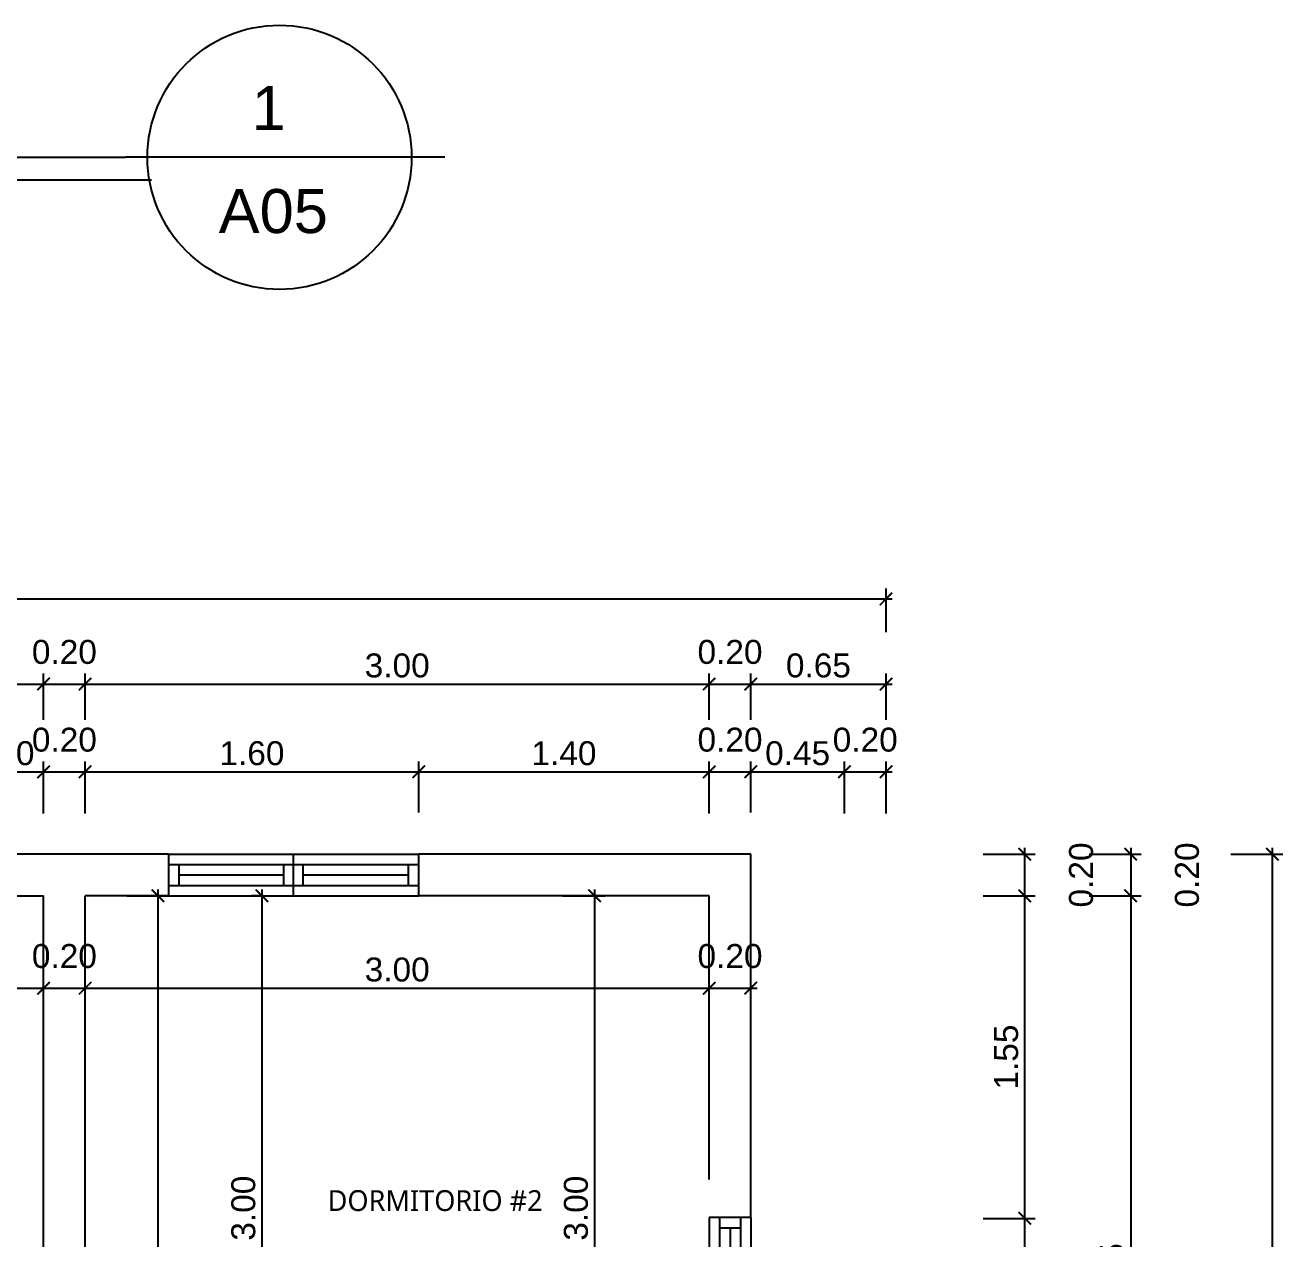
# Model space of a CAD drawing. Header units: feet. Extents: x -417 to 46, y -646 to -218.
# Drawn here: x -92.6 to -86.56, y -300.91 to -295.07 of the extents above; entities that cross this region are included whole.
import ezdxf
from ezdxf.enums import TextEntityAlignment as Align

# ---------------------------------------------------------------- set-up
doc = ezdxf.new("R2010")
doc.units = ezdxf.units.FT
doc.header["$MEASUREMENT"] = 0
for name, color, linetype, lineweight in [('A-WALL', 4, 'Continuous', 25), ('DIM-COTAS', 1, 'Continuous', 5), ('TXT', 2, 'Continuous', 9)]:
    doc.layers.add(name, color=color, linetype=linetype, lineweight=lineweight)
for name, color, linetype in [('DIM', 10, 'Continuous'), ('PERT-VENT', 2, 'Continuous'), ('TEXXT', 8, 'Continuous')]:
    doc.layers.add(name, color=color, linetype=linetype)
doc.styles.add('ads', font='trebuc.ttf', dxfattribs={"height": 0.14})
doc.styles.add('DAMIAN', font='arial.ttf', dxfattribs={"height": 0.12})
doc.styles.get("Standard").update_dxf_attribs({"font": 'arial.ttf', "height": 0.115})
doc.dimstyles.new('KEILY', dxfattribs={"dimtxt": 0.115, "dimasz": 0.06, "dimexe": 0.05, "dimexo": 0.2, "dimgap": 0.03, "dimtad": 1, "dimzin": 1, "dimdsep": 46, "dimtxsty": 'Standard', "dimblk": 'ARCHTICK', "dimcen": 2.5, "dimdle": 0.03, "dimclrd": 256, "dimclre": 256, "dimclrt": 7, "dimadec": 0, "dimazin": 0, "dimtfac": 1, "dimtmove": 2, "dimatfit": 3, "dimfxl": 0.2, "dimfxlon": 1, "dimtolj": 1, "dimtzin": 1, "dimarcsym": 0})

# ---------------------------------------------------------------- blocks, each defined once
blk = doc.blocks.new('A$C72735B25')
at = {"layer": 'PERT-VENT', "extrusion": (-1.27878e-17, -1.31713e-15, -1)}
for p, q in [((0, 0), (0, 1.2032)), ((0.05, 0), (0.05, 1.2032)), ((0.1, 0.6483), (0.1, 1.1494)), ((0.15, 0), (0.15, 1.2032)), ((0.2, 0), (0.2, 1.2032)), ((0.15, 0.6483), (0.05, 0.6483)), ((0.2, 0.6016), (0, 0.6016)), ((0.15, 0.5549), (0.05, 0.5549)), ((0.1, 0.0499), (0.1, 0.5549)), ((0.05, 0.0499), (0.15, 0.0499))]:
    blk.add_line(p, q, dxfattribs=at)
at = {"layer": 'PERT-VENT', "extrusion": (-1.27878e-17, 1.31713e-15, -1)}
blk.add_line((0.05, 1.1533), (0.15, 1.1533), dxfattribs=at)
blk = doc.blocks.new('_ArchTick')
at = {"layer": 'DIM-COTAS', "color": 0, "const_width": 0.15}
blk.add_lwpolyline([(-0.5, -0.5), (0.5, 0.5)], dxfattribs=at)
blk = doc.blocks.new('*D666')
at = {"layer": 'Defpoints', "color": 0, "transparency": 16777216}
for p in [(-92.5143, -298.6612), (-92.9143, -299.057), (-92.5143, -299.257)]:
    blk.add_point(p, dxfattribs=at)
at = {"layer": 'DIM', "lineweight": -2, "transparency": 16777216}
for p, q in [((-92.9143, -298.857), (-92.9143, -298.6112)), ((-92.5143, -298.8612), (-92.5143, -298.6112)), ((-92.9443, -298.6612), (-92.4843, -298.6612))]:
    blk.add_line(p, q, dxfattribs=at)
at = {"layer": 'DIM', "lineweight": -2, "transparency": 16777216, "xscale": 0.06, "yscale": 0.06, "zscale": 0.06, "rotation": 180}
blk.add_blockref('_ArchTick', (-92.9143, -298.6612), dxfattribs=at)
at = {"layer": 'DIM', "lineweight": -2, "transparency": 16777216, "xscale": 0.06, "yscale": 0.06, "zscale": 0.06}
blk.add_blockref('_ArchTick', (-92.5143, -298.6612), dxfattribs=at)
at = {"layer": 'DIM', "color": 7, "transparency": 16777216, "insert": (-92.7143, -298.5725), "char_height": 0.115, "attachment_point": 5}
blk.add_mtext('\\A1;0.40', dxfattribs=at)
blk = doc.blocks.new('*D667')
at = {"layer": 'Defpoints', "color": 0, "transparency": 16777216}
for p in [(-92.3143, -298.6612), (-92.5143, -299.257), (-92.3143, -299.257)]:
    blk.add_point(p, dxfattribs=at)
at = {"layer": 'DIM', "lineweight": -2, "transparency": 16777216}
for p, q in [((-92.5143, -298.8612), (-92.5143, -298.6112)), ((-92.3143, -298.8612), (-92.3143, -298.6112)), ((-92.5443, -298.6612), (-92.2843, -298.6612))]:
    blk.add_line(p, q, dxfattribs=at)
at = {"layer": 'DIM', "lineweight": -2, "transparency": 16777216, "xscale": 0.06, "yscale": 0.06, "zscale": 0.06, "rotation": 180}
blk.add_blockref('_ArchTick', (-92.5143, -298.6612), dxfattribs=at)
at = {"layer": 'DIM', "lineweight": -2, "transparency": 16777216, "xscale": 0.06, "yscale": 0.06, "zscale": 0.06}
blk.add_blockref('_ArchTick', (-92.3143, -298.6612), dxfattribs=at)
at = {"layer": 'DIM', "color": 7, "transparency": 16777216, "insert": (-92.4143, -298.5075), "char_height": 0.115, "attachment_point": 5}
blk.add_mtext('\\A1;0.20', dxfattribs=at)
blk = doc.blocks.new('*D668')
at = {"layer": 'Defpoints', "color": 0, "transparency": 16777216}
for p in [(-90.7111, -298.6612), (-90.7111, -299.057), (-92.3143, -299.257)]:
    blk.add_point(p, dxfattribs=at)
at = {"layer": 'DIM', "lineweight": -2, "transparency": 16777216}
for p, q in [((-92.3143, -298.8612), (-92.3143, -298.6112)), ((-90.7111, -298.857), (-90.7111, -298.6112)), ((-92.3443, -298.6612), (-90.6811, -298.6612))]:
    blk.add_line(p, q, dxfattribs=at)
at = {"layer": 'DIM', "lineweight": -2, "transparency": 16777216, "xscale": 0.06, "yscale": 0.06, "zscale": 0.06, "rotation": 180}
blk.add_blockref('_ArchTick', (-92.3143, -298.6612), dxfattribs=at)
at = {"layer": 'DIM', "lineweight": -2, "transparency": 16777216, "xscale": 0.06, "yscale": 0.06, "zscale": 0.06}
blk.add_blockref('_ArchTick', (-90.7111, -298.6612), dxfattribs=at)
at = {"layer": 'DIM', "color": 7, "transparency": 16777216, "insert": (-91.5127, -298.5725), "char_height": 0.115, "attachment_point": 5}
blk.add_mtext('\\A1;1.60', dxfattribs=at)
blk = doc.blocks.new('*D669')
at = {"layer": 'Defpoints', "color": 0, "transparency": 16777216}
for p in [(-89.3143, -298.6612), (-90.7111, -299.057), (-89.3143, -299.257)]:
    blk.add_point(p, dxfattribs=at)
at = {"layer": 'DIM', "lineweight": -2, "transparency": 16777216}
for p, q in [((-90.7111, -298.857), (-90.7111, -298.6112)), ((-89.3143, -298.8612), (-89.3143, -298.6112)), ((-90.7411, -298.6612), (-89.2843, -298.6612))]:
    blk.add_line(p, q, dxfattribs=at)
at = {"layer": 'DIM', "lineweight": -2, "transparency": 16777216, "xscale": 0.06, "yscale": 0.06, "zscale": 0.06, "rotation": 180}
blk.add_blockref('_ArchTick', (-90.7111, -298.6612), dxfattribs=at)
at = {"layer": 'DIM', "lineweight": -2, "transparency": 16777216, "xscale": 0.06, "yscale": 0.06, "zscale": 0.06}
blk.add_blockref('_ArchTick', (-89.3143, -298.6612), dxfattribs=at)
at = {"layer": 'DIM', "color": 7, "transparency": 16777216, "insert": (-90.0127, -298.5725), "char_height": 0.115, "attachment_point": 5}
blk.add_mtext('\\A1;1.40', dxfattribs=at)
blk = doc.blocks.new('*D670')
at = {"layer": 'Defpoints', "color": 0, "transparency": 16777216}
for p in [(-89.1143, -298.6612), (-89.1143, -299.057), (-89.3143, -299.257)]:
    blk.add_point(p, dxfattribs=at)
at = {"layer": 'DIM', "lineweight": -2, "transparency": 16777216}
for p, q in [((-89.3143, -298.8612), (-89.3143, -298.6112)), ((-89.1143, -298.857), (-89.1143, -298.6112)), ((-89.3443, -298.6612), (-89.0843, -298.6612))]:
    blk.add_line(p, q, dxfattribs=at)
at = {"layer": 'DIM', "lineweight": -2, "transparency": 16777216, "xscale": 0.06, "yscale": 0.06, "zscale": 0.06, "rotation": 180}
blk.add_blockref('_ArchTick', (-89.3143, -298.6612), dxfattribs=at)
at = {"layer": 'DIM', "lineweight": -2, "transparency": 16777216, "xscale": 0.06, "yscale": 0.06, "zscale": 0.06}
blk.add_blockref('_ArchTick', (-89.1143, -298.6612), dxfattribs=at)
at = {"layer": 'DIM', "color": 7, "transparency": 16777216, "insert": (-89.2143, -298.5075), "char_height": 0.115, "attachment_point": 5}
blk.add_mtext('\\A1;0.20', dxfattribs=at)
blk = doc.blocks.new('*D671')
at = {"layer": 'Defpoints', "color": 0, "transparency": 16777216}
for p in [(-88.6643, -298.6612), (-89.1143, -299.057), (-88.6643, -303.1094)]:
    blk.add_point(p, dxfattribs=at)
at = {"layer": 'DIM', "lineweight": -2, "transparency": 16777216}
for p, q in [((-89.1143, -298.857), (-89.1143, -298.6112)), ((-88.6643, -298.8612), (-88.6643, -298.6112)), ((-89.1443, -298.6612), (-88.6343, -298.6612))]:
    blk.add_line(p, q, dxfattribs=at)
at = {"layer": 'DIM', "lineweight": -2, "transparency": 16777216, "xscale": 0.06, "yscale": 0.06, "zscale": 0.06, "rotation": 180}
blk.add_blockref('_ArchTick', (-89.1143, -298.6612), dxfattribs=at)
at = {"layer": 'DIM', "lineweight": -2, "transparency": 16777216, "xscale": 0.06, "yscale": 0.06, "zscale": 0.06}
blk.add_blockref('_ArchTick', (-88.6643, -298.6612), dxfattribs=at)
at = {"layer": 'DIM', "color": 7, "transparency": 16777216, "insert": (-88.8893, -298.5725), "char_height": 0.115, "attachment_point": 5}
blk.add_mtext('\\A1;0.45', dxfattribs=at)
blk = doc.blocks.new('*D672')
at = {"layer": 'Defpoints', "color": 0, "transparency": 16777216}
for p in [(-88.4643, -298.6612), (-88.4643, -302.9094), (-88.6643, -303.1094)]:
    blk.add_point(p, dxfattribs=at)
at = {"layer": 'DIM', "lineweight": -2, "transparency": 16777216}
for p, q in [((-88.6643, -298.8612), (-88.6643, -298.6112)), ((-88.4643, -298.8612), (-88.4643, -298.6112)), ((-88.6943, -298.6612), (-88.4343, -298.6612))]:
    blk.add_line(p, q, dxfattribs=at)
at = {"layer": 'DIM', "lineweight": -2, "transparency": 16777216, "xscale": 0.06, "yscale": 0.06, "zscale": 0.06, "rotation": 180}
blk.add_blockref('_ArchTick', (-88.6643, -298.6612), dxfattribs=at)
at = {"layer": 'DIM', "lineweight": -2, "transparency": 16777216, "xscale": 0.06, "yscale": 0.06, "zscale": 0.06}
blk.add_blockref('_ArchTick', (-88.4643, -298.6612), dxfattribs=at)
at = {"layer": 'DIM', "color": 7, "transparency": 16777216, "insert": (-88.5643, -298.5075), "char_height": 0.115, "attachment_point": 5}
blk.add_mtext('\\A1;0.20', dxfattribs=at)
blk = doc.blocks.new('*D540')
at = {"layer": 'Defpoints', "color": 0, "transparency": 16777216}
for p in [(-92.5143, -298.2395), (-95.5143, -298.6112), (-92.5143, -298.6112)]:
    blk.add_point(p, dxfattribs=at)
at = {"layer": 'DIM', "lineweight": -2, "transparency": 16777216}
for p, q in [((-95.5143, -298.4112), (-95.5143, -298.1895)), ((-92.5143, -298.4112), (-92.5143, -298.1895)), ((-95.5443, -298.2395), (-92.4843, -298.2395))]:
    blk.add_line(p, q, dxfattribs=at)
at = {"layer": 'DIM', "lineweight": -2, "transparency": 16777216, "xscale": 0.06, "yscale": 0.06, "zscale": 0.06, "rotation": 180}
blk.add_blockref('_ArchTick', (-95.5143, -298.2395), dxfattribs=at)
at = {"layer": 'DIM', "lineweight": -2, "transparency": 16777216, "xscale": 0.06, "yscale": 0.06, "zscale": 0.06}
blk.add_blockref('_ArchTick', (-92.5143, -298.2395), dxfattribs=at)
at = {"layer": 'DIM', "color": 7, "transparency": 16777216, "insert": (-94.0143, -298.1508), "char_height": 0.115, "attachment_point": 5}
blk.add_mtext('\\A1;3.00', dxfattribs=at)
blk = doc.blocks.new('*D541')
at = {"layer": 'Defpoints', "color": 0, "transparency": 16777216}
for p in [(-92.3143, -298.2395), (-92.5143, -298.6112), (-92.3143, -298.6112)]:
    blk.add_point(p, dxfattribs=at)
at = {"layer": 'DIM', "lineweight": -2, "transparency": 16777216}
for p, q in [((-92.5143, -298.4112), (-92.5143, -298.1895)), ((-92.3143, -298.4112), (-92.3143, -298.1895)), ((-92.5443, -298.2395), (-92.2843, -298.2395))]:
    blk.add_line(p, q, dxfattribs=at)
at = {"layer": 'DIM', "lineweight": -2, "transparency": 16777216, "xscale": 0.06, "yscale": 0.06, "zscale": 0.06, "rotation": 180}
blk.add_blockref('_ArchTick', (-92.5143, -298.2395), dxfattribs=at)
at = {"layer": 'DIM', "lineweight": -2, "transparency": 16777216, "xscale": 0.06, "yscale": 0.06, "zscale": 0.06}
blk.add_blockref('_ArchTick', (-92.3143, -298.2395), dxfattribs=at)
at = {"layer": 'DIM', "color": 7, "transparency": 16777216, "insert": (-92.4143, -298.0858), "char_height": 0.115, "attachment_point": 5}
blk.add_mtext('\\A1;0.20', dxfattribs=at)
blk = doc.blocks.new('*D542')
at = {"layer": 'Defpoints', "color": 0, "transparency": 16777216}
for p in [(-89.3143, -298.2395), (-92.3143, -298.6112), (-89.3143, -298.6112)]:
    blk.add_point(p, dxfattribs=at)
at = {"layer": 'DIM', "lineweight": -2, "transparency": 16777216}
for p, q in [((-92.3143, -298.4112), (-92.3143, -298.1895)), ((-89.3143, -298.4112), (-89.3143, -298.1895)), ((-92.3443, -298.2395), (-89.2843, -298.2395))]:
    blk.add_line(p, q, dxfattribs=at)
at = {"layer": 'DIM', "lineweight": -2, "transparency": 16777216, "xscale": 0.06, "yscale": 0.06, "zscale": 0.06, "rotation": 180}
blk.add_blockref('_ArchTick', (-92.3143, -298.2395), dxfattribs=at)
at = {"layer": 'DIM', "lineweight": -2, "transparency": 16777216, "xscale": 0.06, "yscale": 0.06, "zscale": 0.06}
blk.add_blockref('_ArchTick', (-89.3143, -298.2395), dxfattribs=at)
at = {"layer": 'DIM', "color": 7, "transparency": 16777216, "insert": (-90.8143, -298.1508), "char_height": 0.115, "attachment_point": 5}
blk.add_mtext('\\A1;3.00', dxfattribs=at)
blk = doc.blocks.new('*D543')
at = {"layer": 'Defpoints', "color": 0, "transparency": 16777216}
for p in [(-89.1143, -298.2395), (-89.3143, -298.6112), (-89.1143, -298.6112)]:
    blk.add_point(p, dxfattribs=at)
at = {"layer": 'DIM', "lineweight": -2, "transparency": 16777216}
for p, q in [((-89.3143, -298.4112), (-89.3143, -298.1895)), ((-89.1143, -298.4112), (-89.1143, -298.1895)), ((-89.3443, -298.2395), (-89.0843, -298.2395))]:
    blk.add_line(p, q, dxfattribs=at)
at = {"layer": 'DIM', "lineweight": -2, "transparency": 16777216, "xscale": 0.06, "yscale": 0.06, "zscale": 0.06, "rotation": 180}
blk.add_blockref('_ArchTick', (-89.3143, -298.2395), dxfattribs=at)
at = {"layer": 'DIM', "lineweight": -2, "transparency": 16777216, "xscale": 0.06, "yscale": 0.06, "zscale": 0.06}
blk.add_blockref('_ArchTick', (-89.1143, -298.2395), dxfattribs=at)
at = {"layer": 'DIM', "color": 7, "transparency": 16777216, "insert": (-89.2143, -298.0858), "char_height": 0.115, "attachment_point": 5}
blk.add_mtext('\\A1;0.20', dxfattribs=at)
blk = doc.blocks.new('*D544')
at = {"layer": 'Defpoints', "color": 0, "transparency": 16777216}
for p in [(-88.4643, -298.2395), (-89.1143, -298.6112), (-88.4643, -298.6112)]:
    blk.add_point(p, dxfattribs=at)
at = {"layer": 'DIM', "lineweight": -2, "transparency": 16777216}
for p, q in [((-89.1143, -298.4112), (-89.1143, -298.1895)), ((-88.4643, -298.4112), (-88.4643, -298.1895)), ((-89.1443, -298.2395), (-88.4343, -298.2395))]:
    blk.add_line(p, q, dxfattribs=at)
at = {"layer": 'DIM', "lineweight": -2, "transparency": 16777216, "xscale": 0.06, "yscale": 0.06, "zscale": 0.06, "rotation": 180}
blk.add_blockref('_ArchTick', (-89.1143, -298.2395), dxfattribs=at)
at = {"layer": 'DIM', "lineweight": -2, "transparency": 16777216, "xscale": 0.06, "yscale": 0.06, "zscale": 0.06}
blk.add_blockref('_ArchTick', (-88.4643, -298.2395), dxfattribs=at)
at = {"layer": 'DIM', "color": 7, "transparency": 16777216, "insert": (-88.7893, -298.1508), "char_height": 0.115, "attachment_point": 5}
blk.add_mtext('\\A1;0.65', dxfattribs=at)
blk = doc.blocks.new('*D545')
at = {"layer": 'Defpoints', "color": 0, "transparency": 16777216}
for p in [(-88.4643, -297.8306), (-105.5643, -298.1895), (-88.4643, -298.1895)]:
    blk.add_point(p, dxfattribs=at)
at = {"layer": 'DIM', "lineweight": -2, "transparency": 16777216}
for p, q in [((-105.5943, -297.8306), (-88.4343, -297.8306)), ((-105.5643, -297.9895), (-105.5643, -297.7806)), ((-88.4643, -297.9895), (-88.4643, -297.7806))]:
    blk.add_line(p, q, dxfattribs=at)
at = {"layer": 'DIM', "lineweight": -2, "transparency": 16777216, "xscale": 0.06, "yscale": 0.06, "zscale": 0.06, "rotation": 180}
blk.add_blockref('_ArchTick', (-105.5643, -297.8306), dxfattribs=at)
at = {"layer": 'DIM', "lineweight": -2, "transparency": 16777216, "xscale": 0.06, "yscale": 0.06, "zscale": 0.06}
blk.add_blockref('_ArchTick', (-88.4643, -297.8306), dxfattribs=at)
at = {"layer": 'DIM', "color": 7, "transparency": 16777216, "insert": (-97.0143, -297.7419), "char_height": 0.115, "attachment_point": 5}
blk.add_mtext('\\A1;17.10', dxfattribs=at)
blk = doc.blocks.new('*D475')
at = {"layer": 'Defpoints', "color": 0, "transparency": 16777216}
for p in [(-89.4905, -300.8073), (-87.7974, -300.8073), (-89.4905, -302.007)]:
    blk.add_point(p, dxfattribs=at)
at = {"layer": 'DIM', "lineweight": -2, "transparency": 16777216}
for p, q in [((-87.7974, -302.037), (-87.7974, -300.7773)), ((-87.9974, -300.8073), (-87.7474, -300.8073)), ((-87.9974, -302.007), (-87.7474, -302.007))]:
    blk.add_line(p, q, dxfattribs=at)
at = {"layer": 'DIM', "lineweight": -2, "transparency": 16777216, "xscale": 0.06, "yscale": 0.06, "zscale": 0.06}
for p, rotation in [((-87.7974, -300.8073), 90), ((-87.7974, -302.007), 270)]:
    blk.add_blockref('_ArchTick', p, dxfattribs=dict(at, rotation=rotation))
at = {"layer": 'DIM', "color": 7, "transparency": 16777216, "insert": (-87.8862, -301.4072), "char_height": 0.115, "attachment_point": 5, "rotation": 90}
blk.add_mtext('\\A1;1.20', dxfattribs=at)
blk = doc.blocks.new('*D476')
at = {"layer": 'Defpoints', "color": 0, "transparency": 16777216}
for p in [(-89.6905, -299.257), (-87.7974, -299.257), (-89.4905, -300.8073)]:
    blk.add_point(p, dxfattribs=at)
at = {"layer": 'DIM', "lineweight": -2, "transparency": 16777216}
for p, q in [((-87.7974, -300.8373), (-87.7974, -299.227)), ((-87.9974, -299.257), (-87.7474, -299.257)), ((-87.9974, -300.8073), (-87.7474, -300.8073))]:
    blk.add_line(p, q, dxfattribs=at)
at = {"layer": 'DIM', "lineweight": -2, "transparency": 16777216, "xscale": 0.06, "yscale": 0.06, "zscale": 0.06}
for p, rotation in [((-87.7974, -299.257), 90), ((-87.7974, -300.8073), 270)]:
    blk.add_blockref('_ArchTick', p, dxfattribs=dict(at, rotation=rotation))
at = {"layer": 'DIM', "color": 7, "transparency": 16777216, "insert": (-87.8862, -300.0322), "char_height": 0.115, "attachment_point": 5, "rotation": 90}
blk.add_mtext('\\A1;1.55', dxfattribs=at)
blk = doc.blocks.new('*D477')
at = {"layer": 'Defpoints', "color": 0, "transparency": 16777216}
for p in [(-89.4905, -299.057), (-87.7974, -299.057), (-89.6905, -299.257)]:
    blk.add_point(p, dxfattribs=at)
at = {"layer": 'DIM', "lineweight": -2, "transparency": 16777216}
for p, q in [((-87.7974, -299.287), (-87.7974, -299.027)), ((-87.9974, -299.057), (-87.7474, -299.057)), ((-87.9974, -299.257), (-87.7474, -299.257))]:
    blk.add_line(p, q, dxfattribs=at)
at = {"layer": 'DIM', "lineweight": -2, "transparency": 16777216, "xscale": 0.06, "yscale": 0.06, "zscale": 0.06}
for p, rotation in [((-87.7974, -299.057), 90), ((-87.7974, -299.257), 270)]:
    blk.add_blockref('_ArchTick', p, dxfattribs=dict(at, rotation=rotation))
at = {"layer": 'DIM', "color": 7, "transparency": 16777216, "insert": (-87.5263, -299.157), "char_height": 0.115, "attachment_point": 5, "rotation": 90}
blk.add_mtext('\\A1;0.20', dxfattribs=at)
blk = doc.blocks.new('*D489')
at = {"layer": 'Defpoints', "color": 0, "transparency": 16777216}
for p in [(-87.7474, -299.057), (-87.7474, -299.257), (-87.2882, -299.257)]:
    blk.add_point(p, dxfattribs=at)
at = {"layer": 'DIM', "lineweight": -2, "transparency": 16777216}
for p, q in [((-87.2882, -299.027), (-87.2882, -299.287)), ((-87.4882, -299.057), (-87.2382, -299.057)), ((-87.4882, -299.257), (-87.2382, -299.257))]:
    blk.add_line(p, q, dxfattribs=at)
at = {"layer": 'DIM', "lineweight": -2, "transparency": 16777216, "xscale": 0.06, "yscale": 0.06, "zscale": 0.06}
for p, rotation in [((-87.2882, -299.057), 90), ((-87.2882, -299.257), 270)]:
    blk.add_blockref('_ArchTick', p, dxfattribs=dict(at, rotation=rotation))
at = {"layer": 'DIM', "color": 7, "transparency": 16777216, "insert": (-87.017, -299.157), "char_height": 0.115, "attachment_point": 5, "rotation": 90}
blk.add_mtext('\\A1;0.20', dxfattribs=at)
blk = doc.blocks.new('*D490')
at = {"layer": 'Defpoints', "color": 0, "transparency": 16777216}
for p in [(-87.7474, -299.257), (-87.7474, -302.9094), (-87.2882, -302.9094)]:
    blk.add_point(p, dxfattribs=at)
at = {"layer": 'DIM', "lineweight": -2, "transparency": 16777216}
for p, q in [((-87.2882, -299.227), (-87.2882, -302.9394)), ((-87.4882, -299.257), (-87.2382, -299.257)), ((-87.4882, -302.9094), (-87.2382, -302.9094))]:
    blk.add_line(p, q, dxfattribs=at)
at = {"layer": 'DIM', "lineweight": -2, "transparency": 16777216, "xscale": 0.06, "yscale": 0.06, "zscale": 0.06}
for p, rotation in [((-87.2882, -299.257), 90), ((-87.2882, -302.9094), 270)]:
    blk.add_blockref('_ArchTick', p, dxfattribs=dict(at, rotation=rotation))
at = {"layer": 'DIM', "color": 7, "transparency": 16777216, "insert": (-87.3769, -301.0832), "char_height": 0.115, "attachment_point": 5, "rotation": 90}
blk.add_mtext('\\A1;3.65', dxfattribs=at)
blk = doc.blocks.new('*D497')
at = {"layer": 'Defpoints', "color": 0, "transparency": 16777216}
for p in [(-87.1356, -299.057), (-86.6066, -299.057), (-87.1356, -311.5036)]:
    blk.add_point(p, dxfattribs=at)
at = {"layer": 'DIM', "lineweight": -2, "transparency": 16777216}
for p, q in [((-86.6066, -311.5336), (-86.6066, -299.027)), ((-86.8066, -299.057), (-86.5566, -299.057)), ((-86.8066, -311.5036), (-86.5566, -311.5036))]:
    blk.add_line(p, q, dxfattribs=at)
at = {"layer": 'DIM', "lineweight": -2, "transparency": 16777216, "xscale": 0.06, "yscale": 0.06, "zscale": 0.06}
for p, rotation in [((-86.6066, -299.057), 90), ((-86.6066, -311.5036), 270)]:
    blk.add_blockref('_ArchTick', p, dxfattribs=dict(at, rotation=rotation))
at = {"layer": 'DIM', "color": 7, "transparency": 16777216, "insert": (-86.6954, -305.2803), "char_height": 0.115, "attachment_point": 5, "rotation": 90}
blk.add_mtext('\\A1;12.45', dxfattribs=at)
blk = doc.blocks.new('*D634')
at = {"layer": 'Defpoints', "color": 0, "transparency": 16777216}
for p in [(-92.5143, -299.7009), (-92.5143, -300.3749), (-95.5143, -300.4308)]:
    blk.add_point(p, dxfattribs=at)
at = {"layer": 'DIM', "lineweight": -2, "transparency": 16777216}
for p, q in [((-95.5143, -299.9009), (-95.5143, -299.6509)), ((-92.5143, -299.9009), (-92.5143, -299.6509)), ((-95.5443, -299.7009), (-92.4843, -299.7009))]:
    blk.add_line(p, q, dxfattribs=at)
at = {"layer": 'DIM', "lineweight": -2, "transparency": 16777216, "xscale": 0.06, "yscale": 0.06, "zscale": 0.06, "rotation": 180}
blk.add_blockref('_ArchTick', (-95.5143, -299.7009), dxfattribs=at)
at = {"layer": 'DIM', "lineweight": -2, "transparency": 16777216, "xscale": 0.06, "yscale": 0.06, "zscale": 0.06}
blk.add_blockref('_ArchTick', (-92.5143, -299.7009), dxfattribs=at)
at = {"layer": 'DIM', "color": 7, "transparency": 16777216, "insert": (-94.0143, -299.6121), "char_height": 0.115, "attachment_point": 5}
blk.add_mtext('\\A1;3.00', dxfattribs=at)
blk = doc.blocks.new('*D635')
at = {"layer": 'Defpoints', "color": 0, "transparency": 16777216}
for p in [(-92.3143, -299.7009), (-92.5143, -300.3749), (-92.3143, -300.3749)]:
    blk.add_point(p, dxfattribs=at)
at = {"layer": 'DIM', "lineweight": -2, "transparency": 16777216}
for p, q in [((-92.5143, -299.9009), (-92.5143, -299.6509)), ((-92.3143, -299.9009), (-92.3143, -299.6509)), ((-92.5443, -299.7009), (-92.2843, -299.7009))]:
    blk.add_line(p, q, dxfattribs=at)
at = {"layer": 'DIM', "lineweight": -2, "transparency": 16777216, "xscale": 0.06, "yscale": 0.06, "zscale": 0.06, "rotation": 180}
blk.add_blockref('_ArchTick', (-92.5143, -299.7009), dxfattribs=at)
at = {"layer": 'DIM', "lineweight": -2, "transparency": 16777216, "xscale": 0.06, "yscale": 0.06, "zscale": 0.06}
blk.add_blockref('_ArchTick', (-92.3143, -299.7009), dxfattribs=at)
at = {"layer": 'DIM', "color": 7, "transparency": 16777216, "insert": (-92.4143, -299.5472), "char_height": 0.115, "attachment_point": 5}
blk.add_mtext('\\A1;0.20', dxfattribs=at)
blk = doc.blocks.new('*D636')
at = {"layer": 'Defpoints', "color": 0, "transparency": 16777216}
for p in [(-89.3143, -299.7009), (-89.3143, -299.8794), (-92.3143, -300.3749)]:
    blk.add_point(p, dxfattribs=at)
at = {"layer": 'DIM', "lineweight": -2, "transparency": 16777216}
for p, q in [((-92.3143, -299.9009), (-92.3143, -299.6509)), ((-89.3143, -299.7009), (-89.3143, -299.6509)), ((-92.3443, -299.7009), (-89.2843, -299.7009))]:
    blk.add_line(p, q, dxfattribs=at)
at = {"layer": 'DIM', "lineweight": -2, "transparency": 16777216, "xscale": 0.06, "yscale": 0.06, "zscale": 0.06, "rotation": 180}
blk.add_blockref('_ArchTick', (-92.3143, -299.7009), dxfattribs=at)
at = {"layer": 'DIM', "lineweight": -2, "transparency": 16777216, "xscale": 0.06, "yscale": 0.06, "zscale": 0.06}
blk.add_blockref('_ArchTick', (-89.3143, -299.7009), dxfattribs=at)
at = {"layer": 'DIM', "color": 7, "transparency": 16777216, "insert": (-90.8143, -299.6121), "char_height": 0.115, "attachment_point": 5}
blk.add_mtext('\\A1;3.00', dxfattribs=at)
blk = doc.blocks.new('*D637')
at = {"layer": 'Defpoints', "color": 0, "transparency": 16777216}
for p in [(-89.1143, -299.7009), (-89.3143, -299.8794), (-89.1143, -299.8794)]:
    blk.add_point(p, dxfattribs=at)
at = {"layer": 'DIM', "lineweight": -2, "transparency": 16777216}
for p, q in [((-89.3143, -299.7009), (-89.3143, -299.6509)), ((-89.1143, -299.7009), (-89.1143, -299.6509)), ((-89.3443, -299.7009), (-89.0843, -299.7009))]:
    blk.add_line(p, q, dxfattribs=at)
at = {"layer": 'DIM', "lineweight": -2, "transparency": 16777216, "xscale": 0.06, "yscale": 0.06, "zscale": 0.06, "rotation": 180}
blk.add_blockref('_ArchTick', (-89.3143, -299.7009), dxfattribs=at)
at = {"layer": 'DIM', "lineweight": -2, "transparency": 16777216, "xscale": 0.06, "yscale": 0.06, "zscale": 0.06}
blk.add_blockref('_ArchTick', (-89.1143, -299.7009), dxfattribs=at)
at = {"layer": 'DIM', "color": 7, "transparency": 16777216, "insert": (-89.2143, -299.5472), "char_height": 0.115, "attachment_point": 5}
blk.add_mtext('\\A1;0.20', dxfattribs=at)
blk = doc.blocks.new('*D600')
at = {"layer": 'Defpoints', "color": 0, "transparency": 16777216}
for p in [(-92.3143, -299.257), (-92.3143, -303.1094), (-91.965, -303.1094)]:
    blk.add_point(p, dxfattribs=at)
at = {"layer": 'DIM', "lineweight": -2, "transparency": 16777216}
for p, q in [((-91.965, -299.227), (-91.965, -303.1394)), ((-92.1143, -299.257), (-91.915, -299.257)), ((-92.1143, -303.1094), (-91.915, -303.1094))]:
    blk.add_line(p, q, dxfattribs=at)
at = {"layer": 'DIM', "lineweight": -2, "transparency": 16777216, "xscale": 0.06, "yscale": 0.06, "zscale": 0.06}
for p, rotation in [((-91.965, -299.257), 90), ((-91.965, -303.1094), 270)]:
    blk.add_blockref('_ArchTick', p, dxfattribs=dict(at, rotation=rotation))
at = {"layer": 'DIM', "color": 7, "transparency": 16777216, "insert": (-92.0538, -301.1832), "char_height": 0.115, "attachment_point": 5, "rotation": 90}
blk.add_mtext('\\A1;3.85', dxfattribs=at)
blk = doc.blocks.new('*D602')
at = {"layer": 'Defpoints', "color": 0, "transparency": 16777216}
for p in [(-91.3127, -299.257), (-91.4647, -302.2594), (-91.2143, -302.2594)]:
    blk.add_point(p, dxfattribs=at)
at = {"layer": 'DIM', "lineweight": -2, "transparency": 16777216}
for p, q in [((-91.4647, -299.227), (-91.4647, -302.2894)), ((-91.4647, -299.257), (-91.5147, -299.257)), ((-91.4143, -302.2594), (-91.5147, -302.2594))]:
    blk.add_line(p, q, dxfattribs=at)
at = {"layer": 'DIM', "lineweight": -2, "transparency": 16777216, "xscale": 0.06, "yscale": 0.06, "zscale": 0.06}
for p, rotation in [((-91.4647, -299.257), 90), ((-91.4647, -302.2594), 270)]:
    blk.add_blockref('_ArchTick', p, dxfattribs=dict(at, rotation=rotation))
at = {"layer": 'DIM', "color": 7, "transparency": 16777216, "insert": (-91.5535, -300.7582), "char_height": 0.115, "attachment_point": 5, "rotation": 90}
blk.add_mtext('\\A1;3.00', dxfattribs=at)
blk = doc.blocks.new('*D611')
at = {"layer": 'Defpoints', "color": 0, "transparency": 16777216}
for p in [(-90.2204, -299.257), (-90.2143, -302.2594), (-89.8659, -302.2594)]:
    blk.add_point(p, dxfattribs=at)
at = {"layer": 'DIM', "lineweight": -2, "transparency": 16777216}
for p, q in [((-89.8659, -299.227), (-89.8659, -302.2894)), ((-90.0204, -299.257), (-89.8159, -299.257)), ((-90.0143, -302.2594), (-89.8159, -302.2594))]:
    blk.add_line(p, q, dxfattribs=at)
at = {"layer": 'DIM', "lineweight": -2, "transparency": 16777216, "xscale": 0.06, "yscale": 0.06, "zscale": 0.06}
for p, rotation in [((-89.8659, -299.257), 90), ((-89.8659, -302.2594), 270)]:
    blk.add_blockref('_ArchTick', p, dxfattribs=dict(at, rotation=rotation))
at = {"layer": 'DIM', "color": 7, "transparency": 16777216, "insert": (-89.9547, -300.7582), "char_height": 0.115, "attachment_point": 5, "rotation": 90}
blk.add_mtext('\\A1;3.00', dxfattribs=at)

msp = doc.modelspace()

# ---------------------------------------------------------------- linework, layer by layer
at = {"layer": 'A-WALL'}
for p, q in [((-91.9143, -299.057), (-92.9143, -299.057)), ((-89.1143, -299.057), (-90.7111, -299.057)), ((-89.1143, -299.057), (-90.7111, -299.057)), ((-89.1143, -300.8038), (-89.1143, -299.057)), ((-89.1143, -300.8038), (-89.1143, -299.057)), ((-92.9143, -299.257), (-92.5143, -299.257)), ((-92.5143, -303.1094), (-92.5143, -299.257)), ((-92.3143, -303.1094), (-92.3143, -299.257)), ((-91.9143, -299.257), (-92.3143, -299.257)), ((-89.3143, -299.257), (-90.7111, -299.257)), ((-89.3143, -300.8038), (-89.3143, -299.257))]:
    msp.add_line(p, q, dxfattribs=at)
at = {"layer": 'A-WALL', "extrusion": (6.10446e-16, -1.94037e-15, -1)}
for p, q in [((-91.9143, -299.057), (-91.9143, -299.257)), ((-90.7111, -299.257), (-90.7111, -299.057))]:
    msp.add_line(p, q, dxfattribs=at)
at = {"layer": 'TEXXT', "color": 4}
for p in [(-105.0639, -295.7082), (-90.5857, -295.7082)]:
    msp.add_line(p, (-92.1199, -295.7082), dxfattribs=at)
at = {"layer": 'TEXXT', "color": 3}
msp.add_line((-105.0639, -295.8172), (-91.9962, -295.8172), dxfattribs=at)
at = {"layer": 'TEXXT', "color": 4}
msp.add_circle((-91.3801, -295.7082), 0.635, dxfattribs=at)

# ---------------------------------------------------------------- block references
at = {"rotation": 270}
msp.add_blockref('A$C72735B25', (-91.9143, -299.057), dxfattribs=at)

# ---------------------------------------------------------------- texts
at = {"layer": 'TEXXT', "style": 'DAMIAN'}
for s, height, p in [('1', 0.2113, (-91.4319, -295.5772)), ('A05', 0.21134, (-91.41, -296.0722))]:
    msp.add_text(s, height=height, dxfattribs=at).set_placement(p, align=Align.CENTER)

# ---------------------------------------------------------------- dimensions: what is measured, and where the dimension line sits
at = {"layer": 'DIM'}
for base, p1, p2, picture, middle in [((-88.4643, -297.8306), (-105.5643, -298.1895), (-88.4643, -298.1895), '*D545', (-97.0143, -297.7419)), ((-92.3143, -298.2395), (-92.5143, -298.6112), (-92.3143, -298.6112), '*D541', (-92.4143, -298.0858)), ((-89.1143, -298.2395), (-89.3143, -298.6112), (-89.1143, -298.6112), '*D543', (-89.2143, -298.0858)), ((-92.5143, -298.2395), (-95.5143, -298.6112), (-92.5143, -298.6112), '*D540', (-94.0143, -298.1508)), ((-89.3143, -298.2395), (-92.3143, -298.6112), (-89.3143, -298.6112), '*D542', (-90.8143, -298.1508)), ((-88.4643, -298.2395), (-89.1143, -298.6112), (-88.4643, -298.6112), '*D544', (-88.7893, -298.1508)), ((-92.3143, -298.6612), (-92.5143, -299.257), (-92.3143, -299.257), '*D667', (-92.4143, -298.5075)), ((-89.1143, -298.6612), (-89.3143, -299.257), (-89.1143, -299.057), '*D670', (-89.2143, -298.5075)), ((-88.4643, -298.6612), (-88.6643, -303.1094), (-88.4643, -302.9094), '*D672', (-88.5643, -298.5075)), ((-92.5143, -298.6612), (-92.9143, -299.057), (-92.5143, -299.257), '*D666', (-92.7143, -298.5725)), ((-90.7111, -298.6612), (-92.3143, -299.257), (-90.7111, -299.057), '*D668', (-91.5127, -298.5725)), ((-89.3143, -298.6612), (-90.7111, -299.057), (-89.3143, -299.257), '*D669', (-90.0127, -298.5725)), ((-88.6643, -298.6612), (-89.1143, -299.057), (-88.6643, -303.1094), '*D671', (-88.8893, -298.5725)), ((-92.3143, -299.7009), (-92.5143, -300.3749), (-92.3143, -300.3749), '*D635', (-92.4143, -299.5472)), ((-89.1143, -299.7009), (-89.3143, -299.8794), (-89.1143, -299.8794), '*D637', (-89.2143, -299.5472)), ((-92.5143, -299.7009), (-95.5143, -300.4308), (-92.5143, -300.3749), '*D634', (-94.0143, -299.6121)), ((-89.3143, -299.7009), (-92.3143, -300.3749), (-89.3143, -299.8794), '*D636', (-90.8143, -299.6121))]:
    dim = msp.add_linear_dim(base=base, p1=p1, p2=p2, dimstyle='KEILY', dxfattribs=at)
    dim.commit()
    dim.dimension.update_dxf_attribs({"geometry": picture, "text_midpoint": middle})
for base, p1, p2, picture, middle in [((-87.7974, -299.057), (-89.6905, -299.257), (-89.4905, -299.057), '*D477', (-87.5263, -299.157)), ((-87.2882, -299.257), (-87.7474, -299.057), (-87.7474, -299.257), '*D489', (-87.017, -299.157)), ((-86.6066, -299.057), (-87.1356, -311.5036), (-87.1356, -299.057), '*D497', (-86.6954, -305.2803)), ((-87.2882, -302.9094), (-87.7474, -299.257), (-87.7474, -302.9094), '*D490', (-87.3769, -301.0832))]:
    dim = msp.add_linear_dim(base=base, p1=p1, p2=p2, angle=90, dimstyle='KEILY', dxfattribs=at)
    dim.commit()
    dim.dimension.update_dxf_attribs({"geometry": picture, "text_midpoint": middle})

# ---------------------------------------------------------------- next in the draw order: texts
at = {"layer": 'TXT', "insert": (-90.6319, -300.6718), "char_height": 0.1, "width": 2.688, "attachment_point": 2, "style": 'ads', "bg_fill": 2}
msp.add_mtext('DORMITORIO #2', dxfattribs=at)

# ---------------------------------------------------------------- next in the draw order: linework, layer by layer
at = {"layer": 'A-WALL', "extrusion": (-5.65398e-18, -1.31713e-15, -1)}
msp.add_line((-89.1143, -300.8038), (-89.3143, -300.8038), dxfattribs=at)

# ---------------------------------------------------------------- next in the draw order: block references
at = {"rotation": 180}
msp.add_blockref('A$C72735B25', (-89.1143, -300.8038), dxfattribs=at)

# ---------------------------------------------------------------- next in the draw order: dimensions: what is measured, and where the dimension line sits
at = {"layer": 'DIM'}
for base, p1, p2, picture, middle in [((-91.965, -303.1094), (-92.3143, -299.257), (-92.3143, -303.1094), '*D600', (-92.0538, -301.1832)), ((-91.4647, -302.2594), (-91.3127, -299.257), (-91.2143, -302.2594), '*D602', (-91.5535, -300.7582)), ((-89.8659, -302.2594), (-90.2204, -299.257), (-90.2143, -302.2594), '*D611', (-89.9547, -300.7582)), ((-87.7974, -299.257), (-89.4905, -300.8073), (-89.6905, -299.257), '*D476', (-87.8862, -300.0322)), ((-87.7974, -300.8073), (-89.4905, -302.007), (-89.4905, -300.8073), '*D475', (-87.8862, -301.4072))]:
    dim = msp.add_linear_dim(base=base, p1=p1, p2=p2, angle=90, dimstyle='KEILY', dxfattribs=at)
    dim.commit()
    dim.dimension.update_dxf_attribs({"geometry": picture, "text_midpoint": middle})

doc.saveas('drawing.dxf')
